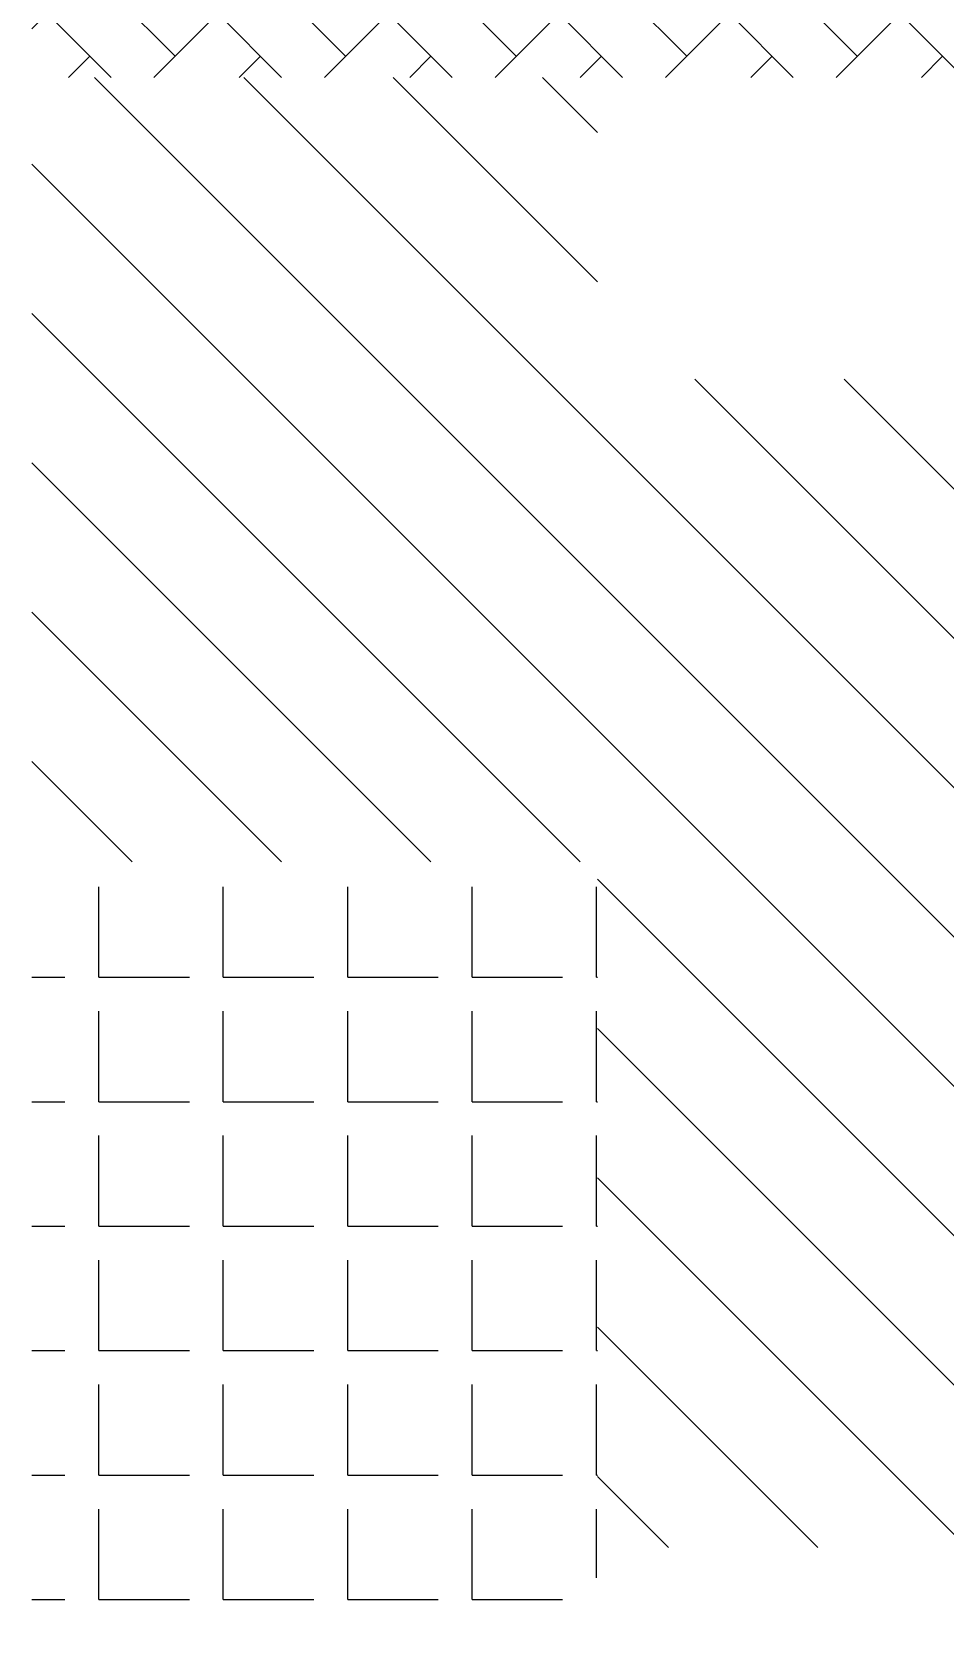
# Model space of a CAD drawing. Extents: x -2502 to 14741, y -2417 to 9756.
# Drawn here: x 9044 to 9649, y 1259 to 2314 of the extents above; entities that cross this region are included whole.
import ezdxf

# ---------------------------------------------------------------- set-up
doc = ezdxf.new("R2010")
doc.units = 0
doc.header["$LTSCALE"] = 60
doc.header["$MEASUREMENT"] = 0
doc.layers.add('HATCH CARGAS', color=1, linetype='CONTINUOUS')

msp = doc.modelspace()

# ---------------------------------------------------------------- hatches: boundary and pattern name
at = {"layer": 'HATCH CARGAS'}
h = msp.add_hatch(dxfattribs=at)
h.set_pattern_fill('AR-HBONE', color=256, scale=9.996, style=0)
h.set_pattern_definition([(45, (6282.95, -2932.583), (4e-15, 56.54592), [119.952, -39.984]), (135, (6311.223, -2904.31), (4e-15, 56.54592), [119.952, -39.984])])
h.paths.add_polyline_path([(14098.5, 2713.9), (9043.6, 2713.9), (9043.6, 2283.9), (9418.6, 2283.9), (9708.6, 2283.9), (9708.6, 2083.9), (10048.6, 2083.9), (10048.6, 2083.9), (10048.6, 1763.9), (10048.6, 1033.9), (10328.6, 1033.9), (11048.6, 1033.9), (11048.6, 626.9), (12108.6, 626.9), (12108.6, 1033.9), (13543.6, 1033.9), (13543.6, 1038.9), (14098.5, 1038.9)])
h = msp.add_hatch(dxfattribs=at)
h.set_pattern_fill('_USER', color=256, scale=70, angle=135, style=0, pattern_type=0)
h.set_pattern_definition([(135, (6282.95, -2932.58), (-49.4975, -49.4975), [])])
h.paths.add_polyline_path([(10048.6, 2083.9), (9708.6, 2083.9), (9418.6, 2083.9), (9418.6, 2283.9), (9043.6, 2283.9), (9043.6, 1763.9), (9418.6, 1763.9), (9418.6, 1309.4), (9738.6, 1309.4), (9738.6, 1763.9), (10048.6, 1763.9)])
h.paths.add_polyline_path([(10328.6, 1033.9), (10048.6, 1033.9), (10048.6, 777.9), (10328.6, 777.9)])
h = msp.add_hatch(dxfattribs=at)
h.set_pattern_fill('ANGLE', color=256, scale=300, style=0)
h.set_pattern_definition([(0, (6282.95, -2932.58), (0, 82.5), [60, -22.5]), (90, (6282.95, -2932.58), (-82.5, 5e-15), [60, -22.5])])
h.paths.add_polyline_path([(10048.6, 1763.9), (9738.6, 1763.9), (9738.6, 1309.4), (9738.6, 1289.4), (9744.1, 1289.4), (9744.1, 1249.5), (9413.1, 1249.5), (9413.1, 1289.4), (9418.6, 1289.4), (9418.6, 1763.9), (9043.6, 1763.9), (9043.6, 1033.9), (10048.6, 1033.9)])

doc.saveas('drawing.dxf')
